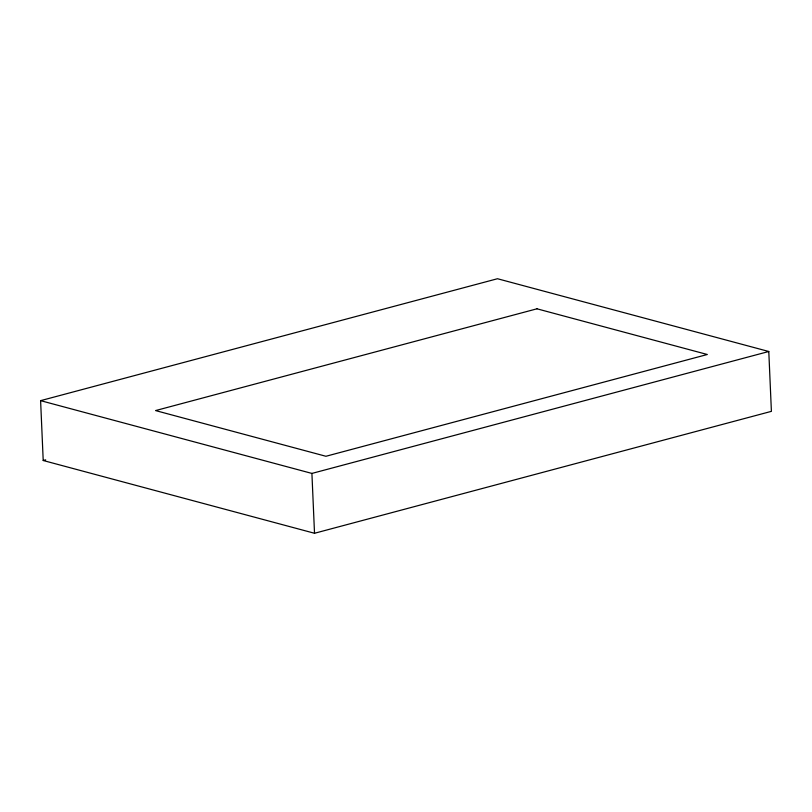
<?xml version="1.0" encoding="UTF-8"?>
<svg xmlns="http://www.w3.org/2000/svg" width="812" height="812" viewBox="0 0 812 812"><rect width="100%" height="100%" fill="white"/><g stroke="black" fill="none" stroke-linecap="round" stroke-linejoin="round"><path stroke-width="1.22" d="M40.6 400.651L497.482 278.729L768.791 351.494L771.4 411.349L314.518 533.271L43.209 460.505L40.6 400.651L311.909 473.426L768.791 351.494M43.209 460.505L45.665 459.846M311.909 473.426L314.518 533.271M536.965 308.804L155.559 410.578L325.927 456.273L707.323 354.499L536.965 308.804"/></g></svg>
